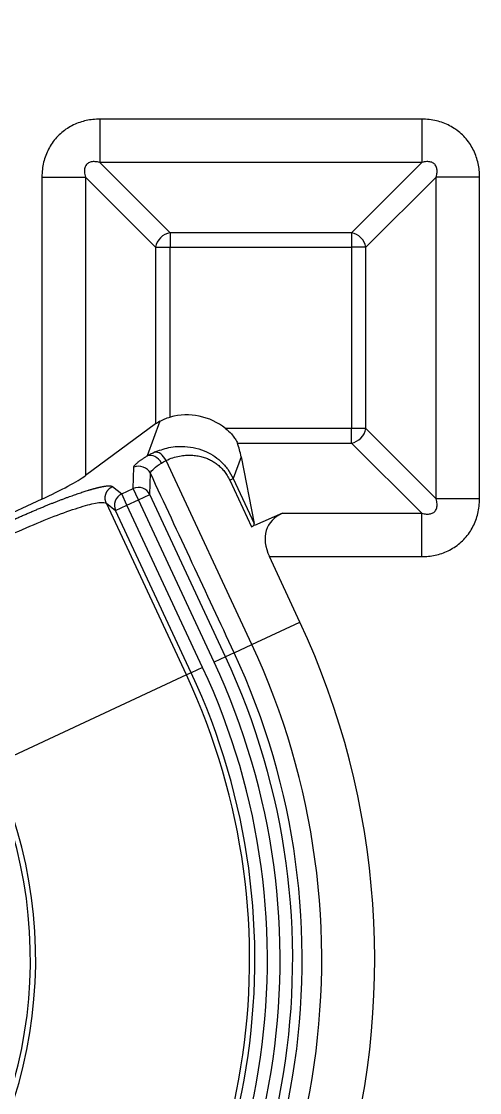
# Model space of a CAD drawing. Header units: millimetres. Extents: x 2595 to 3308, y 1499 to 1823.
# Drawn here: x 2733.02 to 2747.65, y 1628.77 to 1663 of the extents above; entities that cross this region are included whole.
import ezdxf

# ---------------------------------------------------------------- set-up
doc = ezdxf.new("R2010")
doc.units = ezdxf.units.MM
doc.layers.add('5', color=7, linetype='Continuous', true_color=0xffffff)

msp = doc.modelspace()

# ---------------------------------------------------------------- linework, layer by layer
at = {"layer": '5', "color": 7, "linetype": 'Continuous'}
for p, q in [((2745.805, 1659.877), (2735.523, 1659.877)), ((2735.523, 1659.877), (2735.523, 1658.49)), ((2745.805, 1659.877), (2745.805, 1658.49)), ((2745.805, 1658.49), (2735.523, 1658.49)), ((2735.523, 1658.49), (2737.767, 1656.247)), ((2745.805, 1658.49), (2743.561, 1656.247)), ((2733.675, 1658.028), (2735.061, 1658.028)), ((2733.675, 1658.028), (2733.675, 1647.733)), ((2735.061, 1658.028), (2737.304, 1655.785)), ((2735.061, 1658.028), (2735.061, 1648.485)), ((2746.267, 1658.028), (2744.024, 1655.785)), ((2747.653, 1658.028), (2746.267, 1658.028)), ((2746.267, 1647.747), (2746.267, 1658.028)), ((2747.653, 1647.747), (2747.653, 1658.028)), ((2743.561, 1656.247), (2737.767, 1656.247)), ((2737.767, 1656.247), (2737.767, 1655.785)), ((2743.561, 1656.247), (2743.561, 1655.785)), ((2737.304, 1655.785), (2737.304, 1650.137)), ((2737.304, 1655.785), (2737.767, 1655.785)), ((2737.767, 1650.356), (2737.767, 1655.785)), ((2737.767, 1655.785), (2743.561, 1655.785)), ((2744.024, 1655.785), (2743.561, 1655.785)), ((2743.561, 1655.785), (2743.561, 1649.99)), ((2744.024, 1649.99), (2744.024, 1655.785)), ((2737.44, 1650.221), (2737.039, 1649.119)), ((2737.304, 1650.137), (2735.061, 1648.485)), ((2743.561, 1649.99), (2739.541, 1649.99)), ((2743.561, 1649.528), (2743.561, 1649.99)), ((2744.024, 1649.99), (2743.561, 1649.99)), ((2746.267, 1647.747), (2744.024, 1649.99)), ((2739.917, 1649.528), (2743.561, 1649.528)), ((2745.805, 1647.285), (2743.561, 1649.528)), ((2740.379, 1643.089), (2737.637, 1648.97)), ((2740.037, 1649.083), (2739.785, 1648.391)), ((2740.037, 1649.083), (2740.456, 1646.953)), ((2736.588, 1648.071), (2736.606, 1648.754)), ((2737.121, 1647.878), (2737.139, 1648.561)), ((2739.674, 1648.339), (2739.785, 1648.391)), ((2739.674, 1648.339), (2740.37, 1646.845)), ((2739.785, 1648.391), (2740.456, 1646.953)), ((2735.926, 1648.136), (2736.222, 1647.901)), ((2736.222, 1647.901), (2736.588, 1648.071)), ((2736.391, 1647.538), (2736.222, 1647.901)), ((2736.757, 1647.709), (2736.588, 1648.071)), ((2736.757, 1647.709), (2737.121, 1647.878)), ((2739.538, 1642.697), (2737.121, 1647.878)), ((2733.675, 1647.733), (2725.989, 1644.149)), ((2735.731, 1647.604), (2736.027, 1647.368)), ((2738.291, 1642.115), (2735.731, 1647.604)), ((2736.027, 1647.368), (2736.391, 1647.538)), ((2736.391, 1647.538), (2736.757, 1647.709)), ((2738.808, 1642.356), (2736.391, 1647.538)), ((2739.173, 1642.527), (2736.757, 1647.709)), ((2747.653, 1647.747), (2746.267, 1647.747)), ((2738.443, 1642.187), (2736.027, 1647.368)), ((2741.354, 1647.285), (2740.464, 1646.887)), ((2741.354, 1647.285), (2745.805, 1647.285)), ((2745.805, 1645.898), (2745.805, 1647.285)), ((2741.915, 1643.805), (2740.939, 1645.898)), ((2740.939, 1645.898), (2745.805, 1645.898)), ((2740.379, 1643.089), (2741.915, 1643.805)), ((2739.814, 1642.825), (2740.379, 1643.089)), ((2739.538, 1642.697), (2739.173, 1642.527)), ((2739.814, 1642.825), (2739.538, 1642.697)), ((2738.808, 1642.356), (2738.443, 1642.187)), ((2738.291, 1642.115), (2732.099, 1639.228)), ((2738.443, 1642.187), (2738.291, 1642.115))]:
    msp.add_line(p, q, dxfattribs=at)
at = {"layer": '5', "color": 7, "linetype": 'Continuous', "extrusion": (0, 0, -1)}
for radius, start, end in [(99.621, 305.95801, 77.60453), (99.091, 305.91463, 77.59545)]:
    msp.add_arc((-2754.999, 1673.259), radius, start, end, dxfattribs=at)
at = {"layer": '5', "color": 7, "linetype": 'Continuous'}
for centre, radius, start, end in [((2754.999, 1673.259), 99.119, 102.39547, 234.08239), ((2754.999, 1667.223), 85.99, 192.44405, 257.55596), ((2754.999, 1667.223), 84.657, 193.18178, 256.81814), ((2754.999, 1667.223), 82.318, 194.94026, 255.05974), ((2718.783, 1633.019), 25.522, 342.9995, 25), ((2718.783, 1633.019), 23.828, 180, 25), ((2718.783, 1633.019), 23.204, 180, 25), ((2718.783, 1633.019), 22.9, 180, 25), ((2718.783, 1633.019), 22.498, 180, 25), ((2718.783, 1633.019), 22.094, 180, 25), ((2718.783, 1633.019), 21.692, 180, 25), ((2718.783, 1633.019), 21.524, 180, 25), ((2718.783, 1633.019), 14.692, 180, 25), ((2718.783, 1633.019), 14.524, 180, 25)]:
    msp.add_arc(centre, radius, start, end, dxfattribs=at)
for centre, major_axis, ratio, start_param, end_param in [((2737.767, 1655.785), (0.356, 0.356), 0.854588, 0.863645, 2.277948), ((2743.561, 1655.785), (0.356, -0.356), 0.854588, 0.863645, 2.277948), ((2737.767, 1650.329), (0.502, 0.237), 0.095068, 2.231962, 2.690963), ((2738.281, 1648.395), (-0.696, -1.911), 0.989133, 2.818984, 3.752556), ((2743.561, 1649.99), (-0.356, -0.356), 0.854588, 0.863645, 2.277948), ((2737.386, 1648.853), (-0.17, 0.365), 0.688354, 4.712965, 6.123484), ((2738.06, 1647.787), (0.65, 2.98), 0.651798, 5.29896, 5.47043), ((2737.208, 1648.756), (-0.215, 0.34), 0.769561, 4.614436, 6.118757), ((2733.675, 1647.908), (1.507, 0.711), 0.095068, 4.667594, 5.832556), ((2736.391, 1647.538), (0.25, 0.315), 0.993174, 1.110978, 2.676303), ((2736.757, 1647.709), (-0.402, 0.011), 0.993174, 3.606882, 5.172208), ((2742.693, 1645.898), (1.781, -0.999), 0.635013, 2.70034, 3.865302), ((2740.006, 1646.971), (0.451, -0.036), 0.374951, 6.033525, 6.387988)]:
    msp.add_ellipse(centre, major_axis=major_axis, ratio=ratio, start_param=start_param, end_param=end_param, dxfattribs=at)
for points, degree in [([(2735.523, 1659.877), (2735.449, 1659.877), (2735.303, 1659.869), (2735.09, 1659.835), (2734.882, 1659.777), (2734.68, 1659.696), (2734.486, 1659.588), (2734.302, 1659.452), (2734.136, 1659.292), (2733.995, 1659.114), (2733.881, 1658.922), (2733.79, 1658.717), (2733.725, 1658.5), (2733.684, 1658.273), (2733.675, 1658.111), (2733.675, 1658.028)], 3), ([(2747.653, 1658.028), (2747.653, 1658.102), (2747.646, 1658.249), (2747.611, 1658.462), (2747.554, 1658.67), (2747.472, 1658.871), (2747.364, 1659.066), (2747.229, 1659.25), (2747.069, 1659.415), (2746.89, 1659.556), (2746.698, 1659.671), (2746.494, 1659.761), (2746.277, 1659.827), (2746.049, 1659.867), (2745.888, 1659.877), (2745.805, 1659.877)], 3), ([(2735.523, 1658.49), (2735.497, 1658.498), (2735.447, 1658.51), (2735.375, 1658.519), (2735.308, 1658.52), (2735.246, 1658.512), (2735.188, 1658.494), (2735.137, 1658.465), (2735.095, 1658.425), (2735.064, 1658.377), (2735.043, 1658.321), (2735.032, 1658.258), (2735.031, 1658.189), (2735.04, 1658.113), (2735.053, 1658.057), (2735.061, 1658.028)], 3), ([(2746.267, 1658.028), (2746.274, 1658.054), (2746.286, 1658.105), (2746.296, 1658.176), (2746.297, 1658.243), (2746.289, 1658.306), (2746.27, 1658.363), (2746.241, 1658.414), (2746.202, 1658.456), (2746.153, 1658.487), (2746.098, 1658.508), (2746.035, 1658.519), (2745.965, 1658.52), (2745.89, 1658.512), (2745.834, 1658.499), (2745.805, 1658.49)], 3), ([(2737.039, 1649.119), (2737.073, 1649.139), (2737.144, 1649.179), (2737.219, 1649.215), (2737.258, 1649.232)], 3), ([(2736.606, 1648.754), (2736.607, 1648.799), (2736.829, 1648.986), (2737.039, 1649.119)], 2), ([(2737.49, 1648.888), (2737.512, 1648.903), (2737.56, 1648.932), (2737.611, 1648.958), (2737.637, 1648.97)], 3), ([(2737.637, 1648.97), (2737.712, 1649.005), (2737.858, 1649.062), (2738.069, 1649.115), (2738.267, 1649.141), (2738.453, 1649.143), (2738.627, 1649.126), (2738.788, 1649.091), (2738.931, 1649.043), (2739.061, 1648.984), (2739.18, 1648.915), (2739.295, 1648.831), (2739.404, 1648.732), (2739.505, 1648.618), (2739.597, 1648.488), (2739.65, 1648.39), (2739.674, 1648.339)], 3), ([(2737.139, 1648.561), (2737.05, 1648.75), (2736.796, 1648.841), (2736.606, 1648.754)], 3), ([(2739.814, 1642.825), (2738.922, 1644.737), (2738.031, 1646.649), (2737.139, 1648.561)], 3), ([(2745.805, 1645.898), (2745.879, 1645.898), (2746.025, 1645.906), (2746.238, 1645.94), (2746.446, 1645.997), (2746.648, 1646.079), (2746.842, 1646.187), (2747.026, 1646.323), (2747.192, 1646.483), (2747.333, 1646.661), (2747.447, 1646.853), (2747.538, 1647.058), (2747.603, 1647.274), (2747.644, 1647.502), (2747.653, 1647.664), (2747.653, 1647.747)], 3), ([(2745.805, 1647.285), (2745.831, 1647.277), (2745.881, 1647.265), (2745.953, 1647.255), (2746.02, 1647.255), (2746.082, 1647.263), (2746.14, 1647.281), (2746.191, 1647.31), (2746.233, 1647.35), (2746.264, 1647.398), (2746.285, 1647.454), (2746.296, 1647.516), (2746.297, 1647.586), (2746.288, 1647.662), (2746.275, 1647.718), (2746.267, 1647.747)], 3), ([(2740.37, 1646.845), (2740.399, 1646.864), (2740.423, 1646.881), (2740.44, 1646.894)], 3)]:
    msp.add_open_spline(points, degree=degree, dxfattribs=at)
for points, degree, knots in [([(2737.44, 1650.221), (2737.485, 1650.247), (2737.538, 1650.273), (2737.649, 1650.319), (2737.707, 1650.34), (2737.767, 1650.356)], 3, [0, 0, 0, 0, 0.513677, 0.513677, 1, 1, 1, 1]), ([(2739.541, 1649.99), (2739.607, 1649.937), (2739.67, 1649.878), (2739.764, 1649.773), (2739.8, 1649.728), (2739.855, 1649.649), (2739.876, 1649.614), (2739.903, 1649.562), (2739.912, 1649.543), (2739.917, 1649.528)], 3, [0, 0, 0, 0, 0.35821, 0.35821, 0.616828, 0.616828, 0.836843, 0.836843, 1, 1, 1, 1]), ([(2737.258, 1649.232), (2737.412, 1649.289), (2737.652, 1649.378), (2737.909, 1649.411), (2738.003, 1649.417)], 3, [0, 0, 0, 0, 0.639486, 1, 1, 1, 1]), ([(2738.003, 1649.417), (2738.052, 1649.42), (2738.335, 1649.426), (2738.817, 1649.343), (2739.316, 1649.033), (2739.619, 1648.699), (2739.73, 1648.493), (2739.785, 1648.391)], 3, [0, 0, 0, 0, 0.075562, 0.428364, 0.708359, 0.855438, 1, 1, 1, 1]), ([(2737.139, 1648.561), (2737.139, 1648.565), (2737.143, 1648.602), (2737.222, 1648.696), (2737.394, 1648.824), (2737.49, 1648.888)], 3, [0, 0, 0, 0, 0.075507, 0.581636, 1, 1, 1, 1]), ([(2729.007, 1644.909), (2729.008, 1644.953), (2729.134, 1645.092), (2729.383, 1645.286), (2729.74, 1645.521), (2730.198, 1645.792), (2730.737, 1646.089), (2731.338, 1646.401), (2731.981, 1646.716), (2732.64, 1647.024), (2733.295, 1647.313), (2733.919, 1647.573), (2734.493, 1647.795), (2734.741, 1647.881), (2734.992, 1647.969), (2735.402, 1648.091), (2735.709, 1648.157), (2735.893, 1648.163), (2735.926, 1648.136)], 2, [0, 0, 0, 0.0625, 0.125, 0.1875, 0.25, 0.3125, 0.375, 0.4375, 0.5, 0.5625, 0.625, 0.6875, 0.75, 0.75, 0.8125, 0.875, 0.9375, 1, 1, 1]), ([(2729.54, 1644.717), (2729.54, 1644.738), (2729.572, 1644.819), (2729.8, 1645.031), (2730.341, 1645.392), (2731.092, 1645.821), (2731.987, 1646.279), (2732.942, 1646.725), (2733.87, 1647.117), (2734.685, 1647.419), (2735.313, 1647.604), (2735.63, 1647.645), (2735.715, 1647.618), (2735.731, 1647.604)], 3, [0, 0, 0, 0, 0.047356, 0.148303, 0.248791, 0.348941, 0.449025, 0.548958, 0.649028, 0.749234, 0.849537, 0.950717, 1, 1, 1, 1])]:
    msp.add_open_spline(points, degree=degree, knots=knots, dxfattribs=at)
msp.add_rational_spline([(2735.731, 1647.604), (2735.685, 1647.704), (2735.684, 1647.812), (2735.719, 1647.909), (2735.755, 1648.007), (2735.826, 1648.088), (2735.926, 1648.136)], [1.00350156055, 1.02025036272, 1.09708431185, 1.23400340795, 1.09709318921, 1.02026032627, 1.00350481911], degree=3, knots=[0, 0, 0, 0, 0.500016, 0.500016, 0.500016, 1, 1, 1, 1], dxfattribs=at)

doc.saveas('drawing.dxf')
